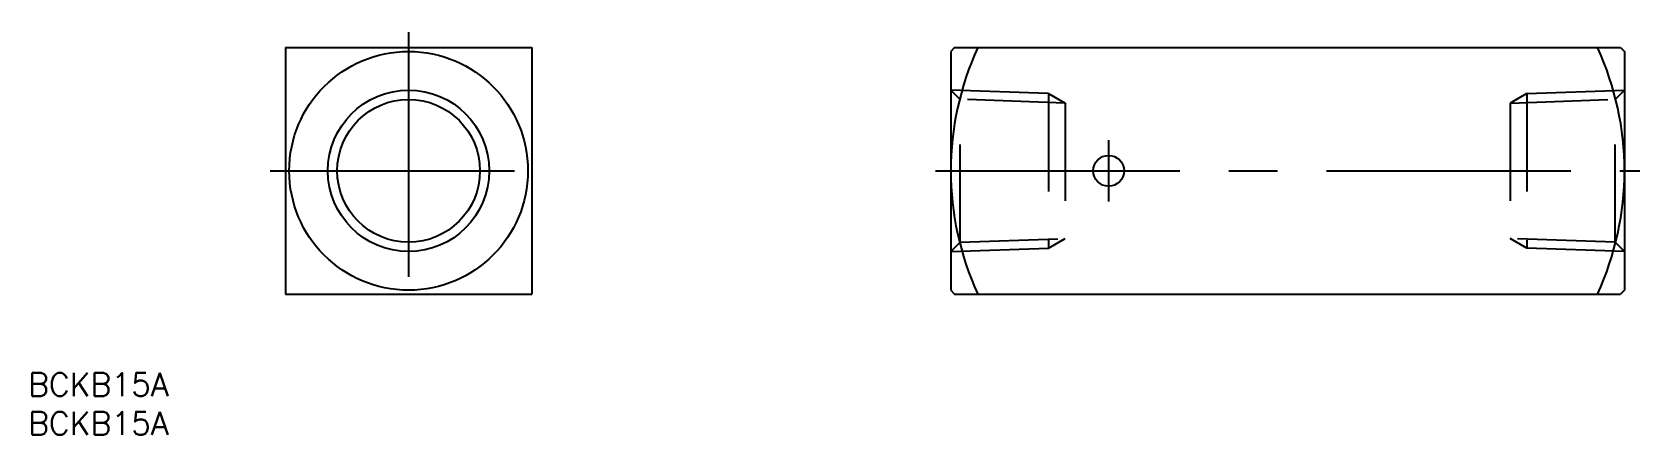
# Model space of a CAD drawing. Extents: x -49 to 160, y -34 to 18.
import ezdxf

# ---------------------------------------------------------------- set-up
doc = ezdxf.new("R2010")
doc.units = 0
doc.linetypes.add('CENTER', pattern=[50.8, 31.75, -6.35, 6.35, -6.35])
doc.linetypes.add('DASHED', pattern=[19.05, 12.7, -6.35])
doc.layers.get('0').update_dxf_attribs({"linetype": 'CONTINUOUS'})
doc.layers.add('CENTER', color=1, linetype='CENTER')
doc.styles.get("Standard").update_dxf_attribs({"font": 'txt.shx', "height": 3, "bigfont": 'bigfont.shx'})

msp = doc.modelspace()

# ---------------------------------------------------------------- linework, layer by layer
at = {"color": 7, "linetype": 'CONTINUOUS'}
for p, q in [((-16, 16), (-16, -16)), ((-16, 16), (16, 16)), ((16, 16), (16, -16)), ((70.93, 16), (70.43, 15.5)), ((70.43, 15.5), (70.43, -15.5)), ((70.93, 16), (157.43, 16)), ((157.43, 16), (157.93, 15.5)), ((157.93, 15.5), (157.93, -15.5)), ((-16, -16), (16, -16)), ((70.43, -15.5), (70.93, -16)), ((70.93, -16), (157.43, -16)), ((157.93, -15.5), (157.43, -16))]:
    msp.add_line(p, q, dxfattribs=at)
at = {"color": 3, "linetype": 'DASHED'}
for p, q in [((83.13, 10.03), (70.43, 10.48)), ((70.43, 10.48), (71.63, 9.27)), ((145.23, 10.03), (157.93, 10.48)), ((157.93, 10.48), (156.72, 9.27)), ((71.63, -9.27), (71.63, 9.27)), ((85.27, 8.8), (71.63, 9.27)), ((83.13, 10.03), (83.13, -10.03)), ((83.13, 10.03), (85.27, 8.8)), ((85.27, 8.8), (85.27, -8.8)), ((145.23, 10.03), (143.09, 8.8)), ((143.09, 8.8), (156.72, 9.27)), ((143.09, 8.8), (143.09, -8.8)), ((145.23, 10.03), (145.23, -10.03)), ((156.72, -9.27), (156.72, 9.27)), ((71.63, -9.27), (70.43, -10.48)), ((70.43, -10.48), (83.13, -10.03)), ((71.63, -9.27), (85.27, -8.8)), ((83.13, -10.03), (85.27, -8.8)), ((156.72, -9.27), (143.09, -8.8)), ((145.23, -10.03), (143.09, -8.8)), ((157.93, -10.48), (145.23, -10.03)), ((156.72, -9.27), (157.93, -10.48))]:
    msp.add_line(p, q, dxfattribs=at)
at = {"color": 7, "linetype": 'CONTINUOUS'}
for centre, radius in [((0, 0), 15.5), ((0, 0), 9.27), ((90.93, 0), 2)]:
    msp.add_circle(centre, radius, dxfattribs=at)
at = {"color": 3, "linetype": 'CONTINUOUS'}
msp.add_circle((0, 0), 10.48, dxfattribs=at)
at = {"color": 7, "linetype": 'CONTINUOUS'}
for centre, start, end in [((108.75, 0), 155.3218, 204.6782), ((119.61, 0), 335.3218, 24.6782)]:
    msp.add_arc(centre, 38.32, start, end, dxfattribs=at)
at = {"layer": 'CENTER', "color": 1, "linetype": 'CENTER'}
for p, q in [((0, 18), (0, -18)), ((90.93, 4), (90.93, -4)), ((-18, 0), (18, 0)), ((68.43, 0), (159.93, 0))]:
    msp.add_line(p, q, dxfattribs=at)

# ---------------------------------------------------------------- texts
at = {"color": 7, "linetype": 'CONTINUOUS'}
for p in [(-49.41, -29.24), (-49.41, -34.28)]:
    msp.add_text('BCKB15A', height=3, dxfattribs=at).set_placement(p)

doc.saveas('drawing.dxf')
